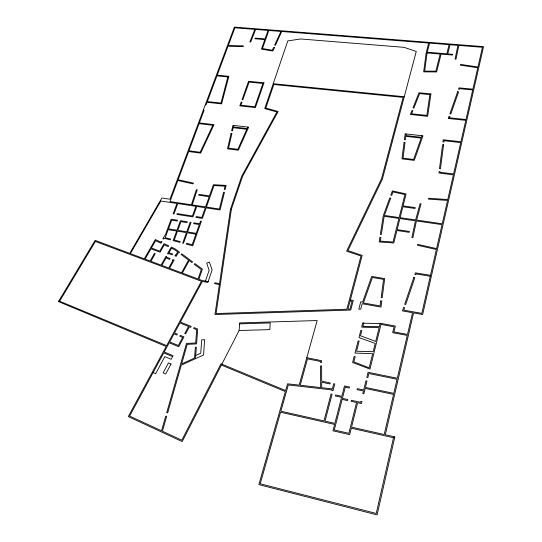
<?xml version="1.0" encoding="UTF-8"?>
<svg xmlns="http://www.w3.org/2000/svg" width="542" height="542" viewBox="0 0 542 542"><rect width="100%" height="100%" fill="white"/><g stroke="black" fill="none" stroke-linecap="round" stroke-linejoin="round"><path stroke-width="0.81" d="M195.452 358.675L196.333 347.151L195.357 347.198L194.517 358.086L181.624 363.973L187.22 344.353L196.583 343.892L197.715 329.048L194.083 327.598L193.616 328.472L196.699 329.705L195.676 342.984L186.502 343.438L166.712 412.672L167.674 412.848L181.285 365.152L203.555 354.976L204.652 339.705L201.719 339.854L200.736 353.201L195.696 355.505M221.874 364.156L239.117 330.512L239.713 322.91L317.158 320.546L299.15 385.125L287.558 383.804L285.641 390.552L220.994 363.784L181.807 440.179L162.431 431.222L166.692 416.29L165.73 416.121L161.53 430.802L129.633 416.053L163.759 352.883L172.593 356.602M406.107 133.949L405.904 135.547L421.446 137.309L422.001 135.744M233.751 125.439L233.406 126.943L247.132 128.556L247.789 127.085M205.465 281.074L209.124 270.336L206.712 263.188L209.408 262.091L212.091 269.984L207.864 282.443L202.349 281.44L180.384 322.104L191.204 326.44L190.737 327.314L189.382 326.772L185.581 333.872L184.734 333.526L188.535 326.433L179.917 322.971L174.504 332.998L177.376 334.17L176.902 335.044L174.029 333.872L169.687 341.914L178.332 345.491L182.661 337.402L179.768 336.216L180.242 335.335L183.982 336.86L178.697 346.731L169.206 342.795L164.24 351.995L173.074 355.708L171.157 359.299L164.843 356.629L155.656 373.668L153.122 372.571M449.243 118.583L449.948 116.571L449.006 116.401L448.281 118.481L465.802 120.331L460.91 141.787L443.214 139.782L442.936 141.963L443.918 142.004L444.088 140.703L460.727 142.6L453.579 173.982L440.029 172.281L440.111 171.611L439.115 171.563L438.925 173L453.39 174.822L447.753 199.551L428.6 198.257L428.478 199.124L447.557 200.418L442.231 223.765L416.629 220.079L421.073 203.819L420.084 203.663L415.633 219.937L400.132 217.701L402.875 206.766L415.064 208.474L415.274 207.613L403.085 205.913L406.094 193.928L392.361 190.913L390.816 195.134L391.751 195.344L392.997 191.943L404.921 194.571L399.149 217.559L384.413 215.438L390.714 198.155L389.766 197.945L383.275 215.723L380.349 234.361L381.351 234.435L384.19 216.299L398.932 218.426L393.011 242.003L380.321 241.129L380.891 237.457L379.895 237.382L379.183 241.949L393.804 242.965L396.927 230.519L409.237 232.349L409.454 231.468L397.144 229.639L399.915 218.568L415.423 220.804L411.893 237.525L412.902 237.647L416.419 220.953L442.035 224.645L436.574 248.602L417.706 244.354L417.415 245.235L436.371 249.51L421.818 313.364L403.804 310.153L404.63 307.714L403.614 307.45L402.435 310.912L412.537 312.714L407.489 334.421L393.926 331.887L395.328 326.04L380.199 323.249L379.346 326.684L362.916 326.365L363.804 322.897L362.733 322.876L361.643 327.151L379.102 327.666L375.701 341.44L360.518 335.769L361.826 330.634L360.803 330.437L358.98 337.551L375.206 343.438L373.167 351.683L356.561 351.243L359.163 341.067L358.133 340.864L355.01 353.045L372.666 353.702L369.17 367.835L353.845 361.893L355.186 356.622L354.15 356.419L352.585 362.523L369.969 369.068L380.992 324.407L394.048 326.819L392.645 332.673L407.259 335.403L397.293 378.248L368.065 372.293L366.812 377.374L367.869 377.591L368.872 373.526L397.056 379.271L393.783 393.35L365.443 387.415L367.015 381.06L365.952 380.836L363.689 389.989L357.334 388.648L357.076 389.678L363.438 391.019L362.801 393.58L363.865 393.804L365.193 388.438L393.539 394.386L384.21 434.501L351.548 427.137L357.612 402.74L361.453 403.573L361.968 401.487L360.904 401.256L360.647 402.299L351.392 400.308L351.128 401.344L356.548 402.516L348.872 433.309L334.299 429.982L342.144 399.407L347.53 400.565L347.788 399.529L342.409 398.37L345.281 387.184L349.265 388.031L349.529 387.008L344.495 385.945L341.833 396.283L335.647 394.955L335.376 395.985L341.568 397.32L334.875 423.377L325.031 421.154L332.09 394.197L331.047 393.973L323.974 420.917L280.851 411.195L288.31 384.935L332.104 389.942L331.961 390.491L333.005 390.714L334.787 383.905L333.75 383.682L332.375 388.919L321.718 387.699L321.691 382.212L329.956 383.953L330.22 382.943L321.684 381.141L321.602 365.897L320.552 365.952L320.654 387.577L300.193 385.247L307.538 358.865L320.532 361.5L320.532 362.51L321.589 362.456L321.575 360.674L306.806 357.679M268.046 30.427L265.045 38.909L255.174 38.103L254.93 38.773L264.808 39.586L261.434 49.112L272.795 51.036L274.577 47.608M268.846 30.488L262.457 48.563L272.314 50.23L273.588 47.459L274.374 47.588M205.282 104.836L206.082 104.924L207.071 102.296L221.61 103.881L228.853 76.32L217.207 75.175L228.026 46.233L243.27 46.531L243.453 45.853L228.277 45.562L234.91 27.818L254.842 29.383L249.889 41.924L250.682 42.012L255.634 29.444L280.966 31.443L274.638 45.176L275.417 45.304L281.732 31.504L428.695 43.062L426.154 52.872L423.668 71.856L436.615 71.951L441.093 54.098L452.489 55.04L452.672 54.308L447.746 53.909L450.009 44.742L457.909 45.365L455.05 59.125L455.985 59.186L458.83 45.433L482.448 47.296L477.956 67.012L460.544 64.41L460.3 65.142L477.78 67.757L472.902 89.173L459.006 87.865L458.552 89.152L459.481 89.308L459.691 88.712L472.726 89.938L465.984 119.538L449.514 117.804M59.688 301.088L95.406 241.441L201.448 281.264L166.658 345.613L58.854 300.918M239.639 323.859L270.248 322.93L269.835 329.631L239.117 330.512M363.716 323.235L380.125 323.54M273.215 83.725L404.251 96.72M203.297 110.148L204.104 110.236L199.354 122.932L214.015 124.66L200.675 153.101L188.663 151.543L178.122 179.727L193.419 183.101L193.067 183.873L177.83 180.506L169.964 201.556L191.36 204.781L196.373 189.693L197.227 189.795L192.207 204.91L205.553 206.922L209.171 196.719L198.636 195.174L198.921 194.382L209.449 195.919L213.412 184.727L226.136 185.411L225.126 189.517L224.252 189.47L225.059 186.163L214.009 185.567L206.414 207.058L219.402 209.016L223.575 192.207L224.463 192.261L220.072 209.971L206.129 207.864L202.403 218.392L195.913 217.383L196.204 216.563L201.834 217.437L205.269 207.735L196.76 206.448L192.993 216.929L176.855 214.415L177.153 213.609L192.43 215.98L195.906 206.319L177.817 203.582L173.982 213.968L173.135 213.833L176.977 203.453L160.845 201.014L130.365 253.602L144.301 258.825L155.337 239.53L160.805 242.118L161.252 241.386L162.017 241.698L161.028 243.236L155.622 240.668L151.414 248.033L159.782 251.109L164.084 243.67L168.738 245.878L168.223 246.644L164.314 244.794L160.114 252.199L150.961 248.832L145.08 259.117L150.134 261.014L154.456 253.405L155.242 253.697L150.92 261.312L161.062 265.113L165.947 256.434L166.746 256.725L166.469 257.213L170.127 258.561L169.673 259.374L166.021 258.019L161.862 265.411L168.725 267.985L172.878 260.56L172.397 260.377L172.851 259.571L174.131 260.045L169.531 268.29L181.516 272.782L188.541 260.045L181.136 254.523L181.773 253.819L192.559 261.847L191.915 262.558L189.233 260.56L182.329 273.087L198.047 278.988L201.306 269.55L194.205 264.259L194.849 263.548L202.383 269.15L198.887 279.299L201.895 280.431L208.162 281.562M430.49 275.316L415.382 272.843L414.854 274.401L415.863 274.645L416.107 273.92L430.273 276.244M404.061 142.424L401.947 158.867L414.264 160.378L422.956 135.846L405.159 133.84L404.407 139.7L405.369 139.728L405.795 136.347L421.168 138.095L413.587 159.456L403.018 158.162L405.023 142.451L404.061 142.424M443.566 144.761L440.477 168.765L439.481 168.718L442.577 144.721L443.566 144.761M380.748 300.918L380.098 305.939L363.391 302.964L372.422 277.49L383.546 279.36L381.168 297.666L382.212 297.748L384.684 278.588L371.731 276.42L362.618 302.09L360.715 301.833L358.797 309.218L360.721 309.157L362.131 303.723L380.999 307.09L381.792 300.993L380.748 300.918M427.062 52.947L424.691 71.117L435.863 71.205L440.179 54.024L427.062 52.947M430.917 93.935L427.665 116.306L410.389 114.484L411.981 110.453L412.882 110.629L411.622 113.82L426.832 115.419L429.874 94.606L419.61 93.603L413.892 108.075L412.99 107.892L418.973 92.77L430.917 93.935M219.381 284.523L214.964 314.529L350.749 310.051L353.282 300.431L350.376 299.916L362.178 255.404L347.923 250.641L382.442 178.975L416.256 51.443L404.02 47.337L300.742 38.977L287.802 40.894L264.74 108.596L276.948 111.977L241.698 176.258L230.472 209.212L219.517 283.608L214.849 282.768L214.557 283.649L219.381 284.523M231.373 209.273L216.068 313.561L346.853 309.218L360.992 256L346.602 251.176L381.507 178.779L403.133 97.384L273.805 84.518L265.79 108.075L278.134 111.489L242.538 176.448L231.373 209.273M393.478 437.733L376.229 513.437L260.228 483.789L280.56 412.225L334.597 424.433L332.964 430.809L349.685 434.63L351.284 428.2L393.478 437.733M394.84 436.899L377.103 514.9L258.866 484.623L285.349 391.581L221.407 365.071L182.2 441.574L128.278 416.602L166.177 346.501L58.455 301.596L95.128 240.384L129.748 253.365L161.862 197.993L169.964 199.205L234.374 27.1L483.545 46.639L422.658 314.516L413.587 312.897L385.315 434.752L394.84 436.899M231.061 133.4L227.511 148.813L238.372 150.188L248.629 127.18L232.911 125.337L231.651 130.839L232.504 130.859L233.229 127.695L246.8 129.294L237.857 149.328L228.534 148.149L231.922 133.42L231.061 133.4M449.094 44.668L446.825 53.834L427.245 52.222L429.596 43.136L449.094 44.668M227.864 76.944L220.987 103.068L207.335 101.584L216.949 75.866L227.864 76.944M350.125 300.851L347.917 309.184L349.942 309.116L352.036 301.189L350.125 300.851M413.81 277.484L404.698 304.272L405.714 304.536L414.813 277.734L413.81 277.484M263.974 82.838L255.411 107.573L239.821 105.873L241.156 102.113L241.983 102.208L240.905 105.236L254.835 106.754L262.904 83.461L249.11 82.093L242.85 99.755L242.023 99.667L248.541 81.307L263.974 82.838M457.658 91.7L449.921 113.786L450.863 113.955L458.593 91.855L457.658 91.7M195.913 234.164L192.173 244.713L186.651 243.27L186.279 244.09L192.722 245.783L201.421 221.177L200.56 221.041L199.605 223.731L193.961 222.843L193.67 223.663L199.314 224.557L196.204 233.331L187.607 231.942L191.041 222.383L190.181 222.247L186.746 231.8L177.803 230.35L180.974 221.651L186.97 222.599L187.268 221.786L180.418 220.702L176.949 230.215L168.487 228.846L171.685 220.181L177.227 221.061L177.525 220.248L171.143 219.239L165.588 234.259L162.864 238.731L163.637 239.042L164.104 238.27L170.269 239.889L170.649 239.069L165.235 237.653L168.183 229.666L176.651 231.034L173.074 240.621L179.842 242.396L180.215 241.583L174.287 240.025L177.505 231.177L186.448 232.626L182.674 243.141L183.433 243.344L187.315 232.769L195.913 234.164M199.083 123.664L188.941 150.791L200.194 152.248L212.857 125.29L199.083 123.664M171.028 364L165.71 373.946L163.156 372.842L168.474 362.916L171.028 364M175.378 255.038L174.93 255.851L176.211 256.319L178.365 252.464L178.887 252.857L179.531 252.152L175.222 248.947L171.292 247.084L167.492 253.697L168.284 253.988L168.555 253.507L172.207 254.848L172.661 254.042L169.009 252.701L171.529 248.216L174.639 249.686L177.681 251.955L175.859 255.214L175.378 255.038"/></g></svg>
